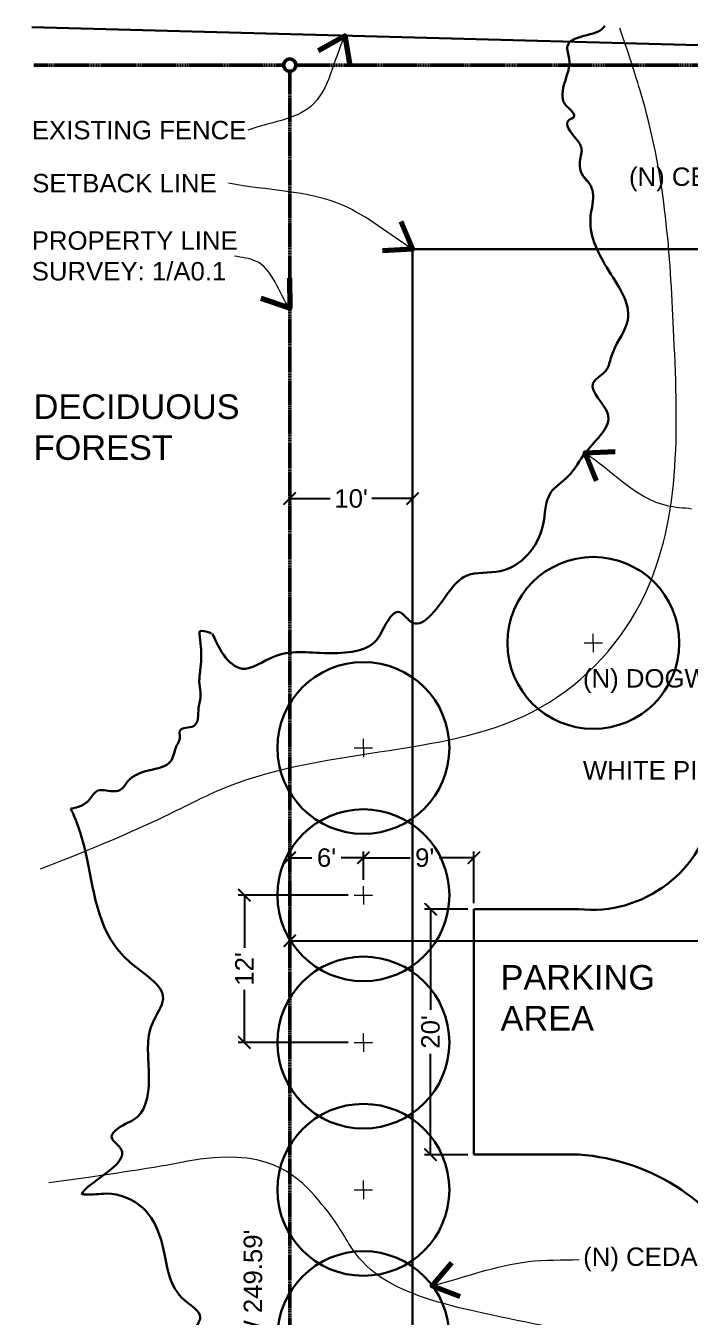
# Model space of a CAD drawing. Header units: inches. Extents: x -54 to 15382, y 469 to 41738.
# Drawn here: x 6724 to 7373, y 11102 to 12365 of the extents above; entities that cross this region are included whole.
import ezdxf

# ---------------------------------------------------------------- set-up
doc = ezdxf.new("R2010")
doc.units = ezdxf.units.IN
doc.header["$MEASUREMENT"] = 0
doc.linetypes.add('DASHED2', pattern=[0.375, 0.25, -0.125])
doc.linetypes.add('PHANTOM2', pattern=[1.25, 0.625, -0.125, 0.125, -0.125, 0.125, -0.125])
doc.layers.get('0').update_dxf_attribs({"lineweight": 9})
for name, color, linetype, lineweight in [('1', 7, 'Continuous', 9), ('3', 7, 'Continuous', 30), ('5', 7, 'Continuous', 50), ('A-DIMSx', 7, 'Continuous', 9), ('A-TEXT', 7, 'Continuous', 18), ('A-TEXTx', 7, 'Continuous', 18), ('L-PLNT', 7, 'Continuous', 18)]:
    doc.layers.add(name, color=color, linetype=linetype, lineweight=lineweight)
doc.styles.get("Standard").update_dxf_attribs({"font": 'arial.ttf'})
doc.linetypes.add('FENCELINE2', pattern='A,0.25,-0.1,[132,ltypeshp.shx,S=0.1,R=0,X=-0.1,Y=0],-0.1,1', length=1.45)
doc.dimstyles.get("Standard").update_dxf_attribs({"dimtxt": 3, "dimasz": 2, "dimexe": 0.03125, "dimexo": 0.0625, "dimgap": 0.03125, "dimtad": 0, "dimtoh": 1, "dimdec": 4, "dimlfac": 0.99985, "dimzin": 0, "dimdsep": 46, "dimlunit": 4, "dimtxsty": 'Standard', "dimblk": 'ARCHTICK', "dimblk1": 'ARCHTICK', "dimblk2": 'ARCHTICK', "dimcen": 0.09, "dimclrt": 256, "dimadec": 0, "dimazin": 0, "dimtfac": 1, "dimtdec": 4, "dimtofl": 0, "dimtmove": 0, "dimatfit": 3, "dimfxl": 1, "dimtolj": 1, "dimtzin": 0, "dimarcsym": 0})

# ---------------------------------------------------------------- blocks, each defined once
blk = doc.blocks.new('_ArchTick')
at = {"color": 0, "linetype": 'ByBlock', "lineweight": 0, "const_width": 0.15}
blk.add_lwpolyline([(-0.5, -0.5), (0.5, 0.5)], dxfattribs=at)
blk = doc.blocks.new('*D357')
at = {"layer": 'A-DIMSx', "color": 0, "lineweight": -2, "ltscale": 0.1}
for p, q in [((6982, 11520.9), (6982, 11557.6)), ((6982, 11551.6), (7003.7, 11551.6)), ((7054, 11551.6), (7032.3, 11551.6)), ((7054, 11530), (7054, 11557.6))]:
    blk.add_line(p, q, dxfattribs=at)
at = {"layer": 'A-DIMSx', "color": 0, "lineweight": -2, "xscale": 12, "yscale": 12, "zscale": 12, "rotation": 180}
blk.add_blockref('_ArchTick', (6982, 11551.6), dxfattribs=at)
at = {"layer": 'A-DIMSx', "color": 0, "lineweight": -2, "xscale": 12, "yscale": 12, "zscale": 12}
blk.add_blockref('_ArchTick', (7054, 11551.6), dxfattribs=at)
at = {"layer": 'A-DIMSx', "ltscale": 0.25, "insert": (7018, 11551.6), "char_height": 18, "attachment_point": 5}
blk.add_mtext("\\A1;6'", dxfattribs=at)
blk = doc.blocks.new('*D358')
at = {"layer": 'A-DIMSx', "color": 0, "lineweight": -2, "ltscale": 0.1}
for p, q in [((7054, 11529.9), (7054, 11557.6)), ((7054, 11551.6), (7099.7, 11551.6)), ((7162, 11551.6), (7128.1, 11551.6)), ((7162, 11507.3), (7162, 11557.6))]:
    blk.add_line(p, q, dxfattribs=at)
at = {"layer": 'A-DIMSx', "color": 0, "lineweight": -2, "xscale": 12, "yscale": 12, "zscale": 12, "rotation": 180}
blk.add_blockref('_ArchTick', (7054, 11551.6), dxfattribs=at)
at = {"layer": 'A-DIMSx', "color": 0, "lineweight": -2, "xscale": 12, "yscale": 12, "zscale": 12}
blk.add_blockref('_ArchTick', (7162, 11551.6), dxfattribs=at)
at = {"layer": 'A-DIMSx', "ltscale": 0.25, "insert": (7113.9, 11551.6), "char_height": 18, "attachment_point": 5}
blk.add_mtext("\\A1;9'", dxfattribs=at)
blk = doc.blocks.new('*D359')
at = {"layer": 'A-DIMSx', "color": 0, "lineweight": -2, "ltscale": 0.1}
for p, q in [((6982, 11518.1), (6982, 11464.5)), ((7822.1, 11476.5), (7822.1, 11476.5)), ((6982, 11470.5), (7380.9, 11470.5)), ((7822.1, 11470.5), (7423.3, 11470.5))]:
    blk.add_line(p, q, dxfattribs=at)
at = {"layer": 'A-DIMSx', "color": 0, "lineweight": -2, "xscale": 12, "yscale": 12, "zscale": 12, "rotation": 180}
blk.add_blockref('_ArchTick', (6982, 11470.5), dxfattribs=at)
at = {"layer": 'A-DIMSx', "color": 0, "lineweight": -2, "xscale": 12, "yscale": 12, "zscale": 12}
blk.add_blockref('_ArchTick', (7822.1, 11470.5), dxfattribs=at)
at = {"layer": 'A-DIMSx', "ltscale": 0.25, "insert": (7402.1, 11470.5), "char_height": 18, "attachment_point": 5}
blk.add_mtext("\\A1;70'", dxfattribs=at)
blk = doc.blocks.new('*D368')
at = {"layer": 'A-DIMSx', "color": 0, "lineweight": -2, "ltscale": 0.1}
for p, q in [((7039, 11514.9), (6931.7, 11514.9)), ((6937.7, 11514.9), (6937.7, 11463.4)), ((6937.7, 11370.9), (6937.7, 11422.5)), ((7039, 11370.9), (6931.7, 11370.9))]:
    blk.add_line(p, q, dxfattribs=at)
at = {"layer": 'A-DIMSx', "color": 0, "lineweight": -2, "xscale": 12, "yscale": 12, "zscale": 12}
for p, rotation in [((6937.7, 11514.9), 90), ((6937.7, 11370.9), 270)]:
    blk.add_blockref('_ArchTick', p, dxfattribs=dict(at, rotation=rotation))
at = {"layer": 'A-DIMSx', "ltscale": 0.25, "insert": (6937.7, 11442.9), "char_height": 18, "attachment_point": 5, "rotation": 90}
blk.add_mtext("\\A1;12'", dxfattribs=at)
blk = doc.blocks.new('*D369')
at = {"layer": 'A-DIMSx', "color": 0, "lineweight": -2, "ltscale": 0.1}
for p, q in [((7156, 11501.3), (7113.6, 11501.3)), ((7119.6, 11501.3), (7119.6, 11402.8)), ((7119.6, 11261.3), (7119.6, 11359.9)), ((7156, 11261.3), (7113.6, 11261.3))]:
    blk.add_line(p, q, dxfattribs=at)
at = {"layer": 'A-DIMSx', "color": 0, "lineweight": -2, "xscale": 12, "yscale": 12, "zscale": 12}
for p, rotation in [((7119.6, 11501.3), 90), ((7119.6, 11261.3), 270)]:
    blk.add_blockref('_ArchTick', p, dxfattribs=dict(at, rotation=rotation))
at = {"layer": 'A-DIMSx', "ltscale": 0.25, "insert": (7119.6, 11381.3), "char_height": 18, "attachment_point": 5, "rotation": 90}
blk.add_mtext("\\A1;20'", dxfattribs=at)
blk = doc.blocks.new('*D418')
at = {"layer": 'A-DIMSx', "color": 0, "lineweight": -2, "ltscale": 0.1}
for p, q in [((6982, 11917.4), (6982, 11896.7)), ((7102, 11917.4), (7102, 11896.7)), ((6982, 11902.7), (7021.6, 11902.7)), ((7102, 11902.7), (7062.4, 11902.7))]:
    blk.add_line(p, q, dxfattribs=at)
at = {"layer": 'A-DIMSx', "color": 0, "lineweight": -2, "xscale": 12, "yscale": 12, "zscale": 12, "rotation": 180}
blk.add_blockref('_ArchTick', (6982, 11902.7), dxfattribs=at)
at = {"layer": 'A-DIMSx', "color": 0, "lineweight": -2, "xscale": 12, "yscale": 12, "zscale": 12}
blk.add_blockref('_ArchTick', (7102, 11902.7), dxfattribs=at)
at = {"layer": 'A-DIMSx', "ltscale": 0.25, "insert": (7042, 11902.7), "char_height": 18, "attachment_point": 5}
blk.add_mtext("\\A1;10'", dxfattribs=at)

msp = doc.modelspace()

# ---------------------------------------------------------------- linework, layer by layer
at = {"layer": '1', "ltscale": 0.1}
for points, knots in [([(6738.4360153, 11540.6780731), (6850.3628663, 11583.889388), (6973.9100606, 11664.6473782), (7191.9307944, 11642.5667731), (7366.7814894, 11823.665918), (7358.6634916, 12047.777594), (7349.3052596, 12222.2187208), (7319.2034857, 12319.105981), (7304.6171937, 12362.5008975)], [672.0045855753, 672.0045855753, 672.0045855753, 672.0045855753, 761.5244826516, 1052.3576896561, 1200.8248678583, 1464.6763494092, 1681.1343875339, 1727.8576994472, 1727.8576994472, 1727.8576994472, 1727.8576994472]), ([(8007.3630966, 10460.318525), (7946.0067882, 10487.2549387), (7847.5818768, 10570.2371497), (7741.6148092, 10649.8553976), (7754.359392, 10795.2281354), (7733.1251281, 10846.9808416), (7709.22409, 10884.6526212), (7692.3125237, 10942.2809496), (7660.2557633, 11034.6932967), (7629.7594108, 11063.3838559), (7484.2571813, 11007.9100979), (7386.0716796, 11073.4554676), (7099.4106929, 11109.4172444), (7044.3954936, 11160.6060218), (7021.3912557, 11209.8112011), (6953.9429435, 11274.3176144), (6855.2239038, 11248.7446938), (6746.6871395, 11233.6305573)], [1431.8440926005, 1431.8440926005, 1431.8440926005, 1431.8440926005, 1611.4409095944, 1758.5991933873, 1915.3805259183, 2087.4741437633, 2223.0037141139, 2377.6093508398, 2494.1233598463, 2533.0005215449, 2573.3106299006, 2701.7030756243, 2936.7314551156, 3118.6707792735, 3222.7621166876, 3315.3121675507, 3329.555416669, 3329.555416669, 3329.555416669, 3329.555416669])]:
    msp.add_open_spline(points, degree=3, knots=knots, dxfattribs=at)
at = {"layer": '3', "ltscale": 0.25}
for p, q in [((7162.010156, 11501.3329292), (7264.010156, 11501.3329292)), ((7162.010156, 11501.3329292), (7162.010156, 11261.3329292)), ((7162.010156, 11261.3329292), (7264.010156, 11261.3329292))]:
    msp.add_line(p, q, dxfattribs=at)
at = {"layer": '3', "linetype": 'FENCELINE2', "ltscale": 0.3, "flags": 128}
msp.add_lwpolyline([(7465.369459, 12343.534945), (6730.2250199, 12363.4801876)], dxfattribs=at)
at = {"layer": '3', "linetype": 'DASHED2', "ltscale": 0.5}
for points in [[(7102.0032097, 10513.6491419), (7102.0032097, 12146.5008975)], [(7102.0032097, 12146.5008975), (9142.0032097, 12146.5008975)]]:
    msp.add_lwpolyline(points, dxfattribs=at)
at = {"layer": '3', "ltscale": 0.25}
for centre in [(7278.6099108, 11761.6011296), (7054.0032097, 11658.9357548), (7054.0032097, 11514.9357548), (7054.0032097, 11370.9357548), (7054.0032097, 11226.9357548), (7054.0032097, 11082.9357548)]:
    msp.add_circle(centre, 84, dxfattribs=at)
for centre, radius, start, end in [((7276.7343748, 11622.1072073), 121.4427107, 263.9857686104, 350.6508431804), ((7251.4071236, 11060.4775692), 201.2503716, 25.1246244914, 86.4095799011)]:
    msp.add_arc(centre, radius, start, end, dxfattribs=at)
at = {"layer": '3', "ltscale": 0.1}
for points, knots in [([(7289.9973405, 12364.8675404), (7286.2280292, 12359.9570413), (7277.7089711, 12356.651526), (7249.0769314, 12350.3076167), (7257.96398, 12328.3612223), (7250.1540666, 12311.7757141), (7246.3045231, 12289.5253842), (7256.8586513, 12283.25486), (7261.6044187, 12275.4558489), (7247.245657, 12271.3178616), (7260.9621849, 12255.9922724), (7269.4403612, 12244.2429455), (7262.5110603, 12228.1555333), (7268.5889813, 12216.354286), (7274.0987482, 12211.5439072)], [650.3253102194, 650.3253102194, 650.3253102194, 650.3253102194, 679.0985903476, 702.467509608, 715.0399427907, 738.2083914182, 759.6056364408, 770.2485728412, 774.8733301049, 781.5238052184, 800.6695682523, 812.4325628995, 826.5432080288, 847.050250702, 847.050250702, 847.050250702, 847.050250702]), ([(7293.5454783, 12032.1761303), (7294.7601299, 12036.900462), (7298.8114622, 12052.6579326), (7323.4149397, 12083.1416826), (7289.8326397, 12128.0642839), (7270.7586722, 12168.1187265), (7281.598795, 12201.5680466), (7273.5660016, 12213.0375317), (7268.7918829, 12217.7990208)], [0, 0, 0, 0, 14.6966993796, 49.0191686403, 104.0867543508, 156.840504555, 180.0749102501, 199.3196262972, 199.3196262972, 199.3196262972, 199.3196262972]), ([(6906.2316383, 11770.6495353), (6908.5474141, 11766.6384941), (6910.8598777, 11759.822161), (6929.6260101, 11723.7620263), (6973.3186421, 11756.7408163), (7015.030549, 11749.2242548), (7067.0232688, 11753.9416785), (7074.7111478, 11781.263223), (7089.288045, 11796.5282099), (7107.1209773, 11766.9384558), (7133.1382189, 11806.740625), (7154.303519, 11832.7045881), (7199.4685923, 11826.1133787), (7233.4164801, 11865.4288392), (7230.5926401, 11908.1075034), (7257.8728187, 11924.5040996), (7270.2893145, 11952.3713256), (7308.5248179, 11981.3642726), (7264.9382073, 12014.823545), (7291.3289986, 12025.0753323), (7293.6816017, 12032.5873472), (7293.7463774, 12032.7941802)], [1563.4455727291, 1563.4455727291, 1563.4455727291, 1563.4455727291, 1570.0548027924, 1624.0830167254, 1653.1500909057, 1706.7148229753, 1756.1845874421, 1780.7907251205, 1791.4830199607, 1806.8587114159, 1851.1231196061, 1878.3187970873, 1910.9421694086, 1971.98075316, 2004.7329702674, 2027.9512307358, 2058.1498184133, 2100.7791717782, 2133.6919229965, 2156.6452438972, 2157.2951254712, 2157.2951254712, 2157.2951254712, 2157.2951254712]), ([(6905.2726659, 11771.2031983), (6893.3598741, 11775.2097986), (6893.7705288, 11768.5105669), (6896.1180024, 11754.315553), (6895.5369369, 11738.206353), (6892.8423172, 11723.0099434), (6896.171019, 11709.65157), (6891.4454726, 11697.3309487), (6894.2722729, 11676.7693859), (6870.7080861, 11679.8667934), (6875.6441384, 11668.6598017), (6874.0661521, 11665.6427462), (6874.0227045, 11665.5596758)], [804.6299519575, 804.6299519575, 804.6299519575, 804.6299519575, 812.4325628995, 826.5432080288, 852.9443349886, 867.1107095819, 877.1533449895, 890.2151937134, 908.6537435819, 922.8895542791, 932.8175949053, 933.0986893359, 933.0986893359, 933.0986893359, 933.0986893359]), ([(6874.1502884, 11665.8101482), (6873.0768663, 11663.993733), (6869.4965889, 11657.9352869), (6867.6981302, 11641.0870704), (6843.6877083, 11637.6186829), (6825.6035117, 11631.2018853), (6817.6242988, 11615.5713042), (6805.1545724, 11616.7738287), (6792.8061015, 11618.7981465), (6785.6185748, 11604.5093422), (6775.2285793, 11600.5545924), (6768.0453897, 11599.8233165)], [0, 0, 0, 0, 6.356789466, 21.20234801, 45.02082859, 67.838501792, 77.8881205231, 92.5518104603, 100.7641003625, 112.7070817387, 133.2745331609, 133.2745331609, 133.2745331609, 133.2745331609]), ([(6768.0453897, 11599.8233165), (6768.848665, 11598.1335953), (6776.1159181, 11582.1365212), (6790.5674554, 11530.5428388), (6795.9378424, 11460.2749253), (6869.6175184, 11421.9311265), (6839.8194191, 11382.4524984), (6846.6110341, 11344.7635614), (6842.3485897, 11297.7853605), (6817.6621142, 11290.838951), (6803.8693827, 11277.6679454), (6830.6053069, 11261.5549381), (6797.5364607, 11239.9390267), (6781.814827, 11227.5448573), (6778.5575125, 11223.0073326)], [1257.9409992687, 1257.9409992687, 1257.9409992687, 1257.9409992687, 1263.5253229921, 1310.4211805819, 1418.6284202588, 1467.4457988909, 1493.7094537981, 1542.1080517976, 1586.8066277271, 1609.0395881061, 1618.7006479054, 1632.5934068338, 1672.5886651858, 1690.8464382835, 1690.8464382835, 1690.8464382835, 1690.8464382835]), ([(6778.5575125, 11223.0073326), (6779.8382034, 11222.7443786), (6788.1384557, 11221.4178866), (6808.5792094, 11226.0847174), (6837.7477467, 11214.5582053), (6853.2770019, 11189.7129112), (6862.1982301, 11157.8630804), (6864.7690388, 11124.2257724), (6900.0395602, 11105.8705645), (6885.7751856, 11086.9721128), (6889.0263373, 11068.9303877), (6886.9859017, 11046.4418843), (6875.1684655, 11043.1166323), (6868.5658737, 11036.8116611), (6881.3643825, 11029.0983513), (6864.1486796, 11017.8450676), (6852.9184406, 11008.6904028), (6854.4758492, 10998.018541), (6852.846895, 10992.4746718), (6852.5272914, 10991.6109562)], [517.3468288921, 517.3468288921, 517.3468288921, 517.3468288921, 521.0958514076, 541.7456543028, 579.9029731787, 604.8506102506, 627.2996958093, 679.0985903476, 702.467509608, 715.0399427907, 738.2083914182, 759.6056364408, 770.2485728412, 774.8733301048, 781.5238052184, 800.6695682523, 812.4325628995, 826.5432080288, 829.2265009952, 829.2265009952, 829.2265009952, 829.2265009952])]:
    msp.add_open_spline(points, degree=3, knots=knots, dxfattribs=at)
at = {"layer": '5', "linetype": 'PHANTOM2', "ltscale": 0.5}
msp.add_line((6976.0032097, 12326.5008975), (6732.0000785, 12326.5008975), dxfattribs=at)
at = {"layer": '5', "linetype": 'PHANTOM2', "ltscale": 0.5, "flags": 128}
for points in [[(6988.0032097, 12326.5008975), (9256.0032097, 12326.5008975)], [(6982.0032097, 10513.6491419), (6982.0032097, 12320.5008975)]]:
    msp.add_lwpolyline(points, dxfattribs=at)
at = {"layer": '5', "ltscale": 0.1}
msp.add_circle((6982.0032097, 12326.5008975), 6, dxfattribs=at)
at = {"layer": 'L-PLNT', "ltscale": 0.1}
for p, q in [((7278.6099108, 11761.6011296), (7278.6099108, 11770.6011296)), ((7269.6099108, 11761.6011296), (7287.6099108, 11761.6011296)), ((7278.6099108, 11761.6011296), (7278.6099108, 11752.6011296)), ((7054.0032097, 11658.9357548), (7054.0032097, 11667.9357548)), ((7045.0032097, 11658.9357548), (7063.0032097, 11658.9357548)), ((7054.0032097, 11658.9357548), (7054.0032097, 11649.9357548)), ((7045.0032097, 11514.9357548), (7063.0032097, 11514.9357548)), ((7054.0032097, 11514.9357548), (7054.0032097, 11523.9357548)), ((7054.0032097, 11514.9357548), (7054.0032097, 11505.9357548)), ((7054.0032097, 11370.9357548), (7054.0032097, 11379.9357548)), ((7045.0032097, 11370.9357548), (7063.0032097, 11370.9357548)), ((7054.0032097, 11370.9357548), (7054.0032097, 11361.9357548)), ((7054.0032097, 11226.9357548), (7054.0032097, 11235.9357548)), ((7045.0032097, 11226.9357548), (7063.0032097, 11226.9357548)), ((7054.0032097, 11226.9357548), (7054.0032097, 11217.9357548))]:
    msp.add_line(p, q, dxfattribs=at)

# ---------------------------------------------------------------- texts
at = {"layer": 'A-TEXT', "ltscale": 0.25, "char_height": 18}
for s, insert, attachment_point in [('{EXISTING FENCE}', (6730.1341691, 12262.8143275), 4), ('{SETBACK LINE}', (6730.4716005, 12210.9307557), 4), ('{(N) CEDAR TREES}', (7534.1754503, 12214.6862199), 6), ('PROPERTY LINE\\PSURVEY: 1/A0.1', (6730.0144178, 12139.8178965), 4), ('{WHITE PICKET FENCE}', (7539.4486808, 11636.9379356), 6), ('{(N) CEDAR TREES}', (7268.7319116, 11158.8369576), 4)]:
    msp.add_mtext(s, dxfattribs=dict(at, insert=insert, attachment_point=attachment_point))
at = {"layer": 'A-TEXT', "ltscale": 0.25, "attachment_point": 4}
for s, insert, char_height, width in [('{DECIDUOUS \\PFOREST}', (6731.9030804, 11972.3981165), 24, 358.364660006), ('{(N) DOGWOOD}', (7268.5191278, 11724.2526715), 18, 184.094528333), ('{PARKING\\PAREA}', (7187.9593229, 11414.6713696), 24, 292.304719824)]:
    msp.add_mtext(s, dxfattribs=dict(at, insert=insert, char_height=char_height, width=width))
at = {"layer": 'A-TEXT', "ltscale": 0.25, "insert": (6946.208308, 11188.1039257), "char_height": 18, "width": 913.452249451, "attachment_point": 6, "rotation": 90}
msp.add_mtext('{N 15°-0" W^I249.59\' }', dxfattribs=at)

# ---------------------------------------------------------------- dimensions: what is measured, and where the dimension line sits
at = {"layer": 'A-DIMSx', "ltscale": 0.1}
for base, p1, p2, picture, middle in [((6982.0032097, 11902.6567181), (7102.0032097, 11923.4194007), (6982.0032097, 11923.4194007), '*D418', (7042.0032097, 11902.6567181)), ((6982.0032097, 11551.5675733), (7054.0032097, 11524.0402388), (6982.0032097, 11514.9357548), '*D357', (7018.0032097, 11551.5675733))]:
    dim = msp.add_linear_dim(base=base, p1=p1, p2=p2, dimstyle='Standard', override={"dimtxt": 18, "dimasz": 12, "dimexe": 6, "dimexo": 6, "dimgap": 6, "dimlfac": -47.9928}, dxfattribs=at)
    dim.commit()
    dim.dimension.update_dxf_attribs({"geometry": picture, "text_midpoint": middle})
dim = msp.add_linear_dim(base=(7162.010156, 11551.5675733), p1=(7054.0032097, 11523.9357548), p2=(7162.010156, 11501.3329292), dimstyle='Standard', override={"dimtxt": 18, "dimasz": 12, "dimexe": 6, "dimexo": 6, "dimgap": 6, "dimlfac": -47.9928}, dxfattribs=at)
dim.commit()
dim.dimension.update_dxf_attribs({"geometry": '*D358', "text_midpoint": (7113.9236959, 11551.5675733), "dimtype": 160})
for base, p1, p2, picture, middle in [((6937.7045852, 11370.9357548), (7045.0032097, 11514.9357548), (7045.0032097, 11370.9357548), '*D368', (6937.7045852, 11442.9357548)), ((7119.5994808, 11261.3329292), (7162.010156, 11501.3329292), (7162.010156, 11261.3329292), '*D369', (7119.5994808, 11381.3329292))]:
    dim = msp.add_linear_dim(base=base, p1=p1, p2=p2, angle=90, dimstyle='Standard', override={"dimtxt": 18, "dimasz": 12, "dimexe": 6, "dimexo": 6, "dimgap": 6, "dimlfac": -47.9928}, dxfattribs=at)
    dim.commit()
    dim.dimension.update_dxf_attribs({"geometry": picture, "text_midpoint": middle})
dim = msp.add_linear_dim(base=(6982.0032097, 11470.5437602), p1=(7822.1439386, 11470.5437602), p2=(6982.0032097, 11524.0934256), text="70'", dimstyle='Standard', override={"dimtxt": 18, "dimasz": 12, "dimexe": 6, "dimexo": 6, "dimgap": 6, "dimlfac": -47.9928}, dxfattribs=at)
dim.commit()
dim.dimension.update_dxf_attribs({"geometry": '*D359', "text_midpoint": (7402.0735741, 11470.5437602)})

# ---------------------------------------------------------------- leaders
at = {"layer": 'A-TEXTx', "path_type": 1, "annotation_type": 0, "has_hookline": 1}
for points, override, hookline_direction, text_width in [([(7035.8293206, 12355.0813815), (7002.8248869, 12286.1682299), (6941.0410618, 12262.8143275)], {"dimasz": 24, "dimgap": 4, "dimldrblk": 'Open90', "dimlwd": 65535}, 1, 206.2387449), ([(7620.2670549, 12245.9204914), (7576.8768814, 12223.4477676), (7538.1754503, 12214.6862199)], {"dimasz": 24, "dimgap": 4, "dimldrblk": 'Open90', "dimlwd": 65535}, 1, 217.9031378), ([(7102.0032097, 12146.5008975), (7033.5711041, 12189.489256), (6922.3716941, 12210.9307557)], {"dimasz": 24, "dimgap": 4, "dimldrblk": 'Open90', "dimlwd": 65535}, 1, 177.7899045), ([(6982.0032097, 12088.7762349), (6948.7537453, 12134.9336214), (6928.0649484, 12139.8178965)], {"dimasz": 24, "dimgap": 6, "dimldrblk": 'Open90', "dimlwd": 65535}, 1, 197.8035471), ([(7270.6156516, 11947.3121846), (7350.6477932, 11895.9125987), (7374.5430216, 11892.8302011)], {"dimasz": 24, "dimgap": 4, "dimldrblk": 'Open90', "dimlwd": 65535}, 0, 188.5825375), ([(7630.2444182, 11609.9519068), (7568.4296768, 11634.1519334), (7543.4486808, 11636.9379356)], {"dimasz": 24, "dimgap": 4, "dimldrblk": 'Open90', "dimlwd": 65535}, 1, 269.3738063), ([(7121.2728018, 11133.2428316), (7215.1175512, 11156.7813299), (7264.7319116, 11158.8369576)], {"dimasz": 24, "dimgap": 4, "dimldrblk": 'Open90', "dimlwd": 65535}, 0, 217.9031378)]:
    msp.add_leader(points, dimstyle='Standard', override=override, dxfattribs=dict(at, hookline_direction=hookline_direction, text_width=text_width))

doc.saveas('drawing.dxf')
